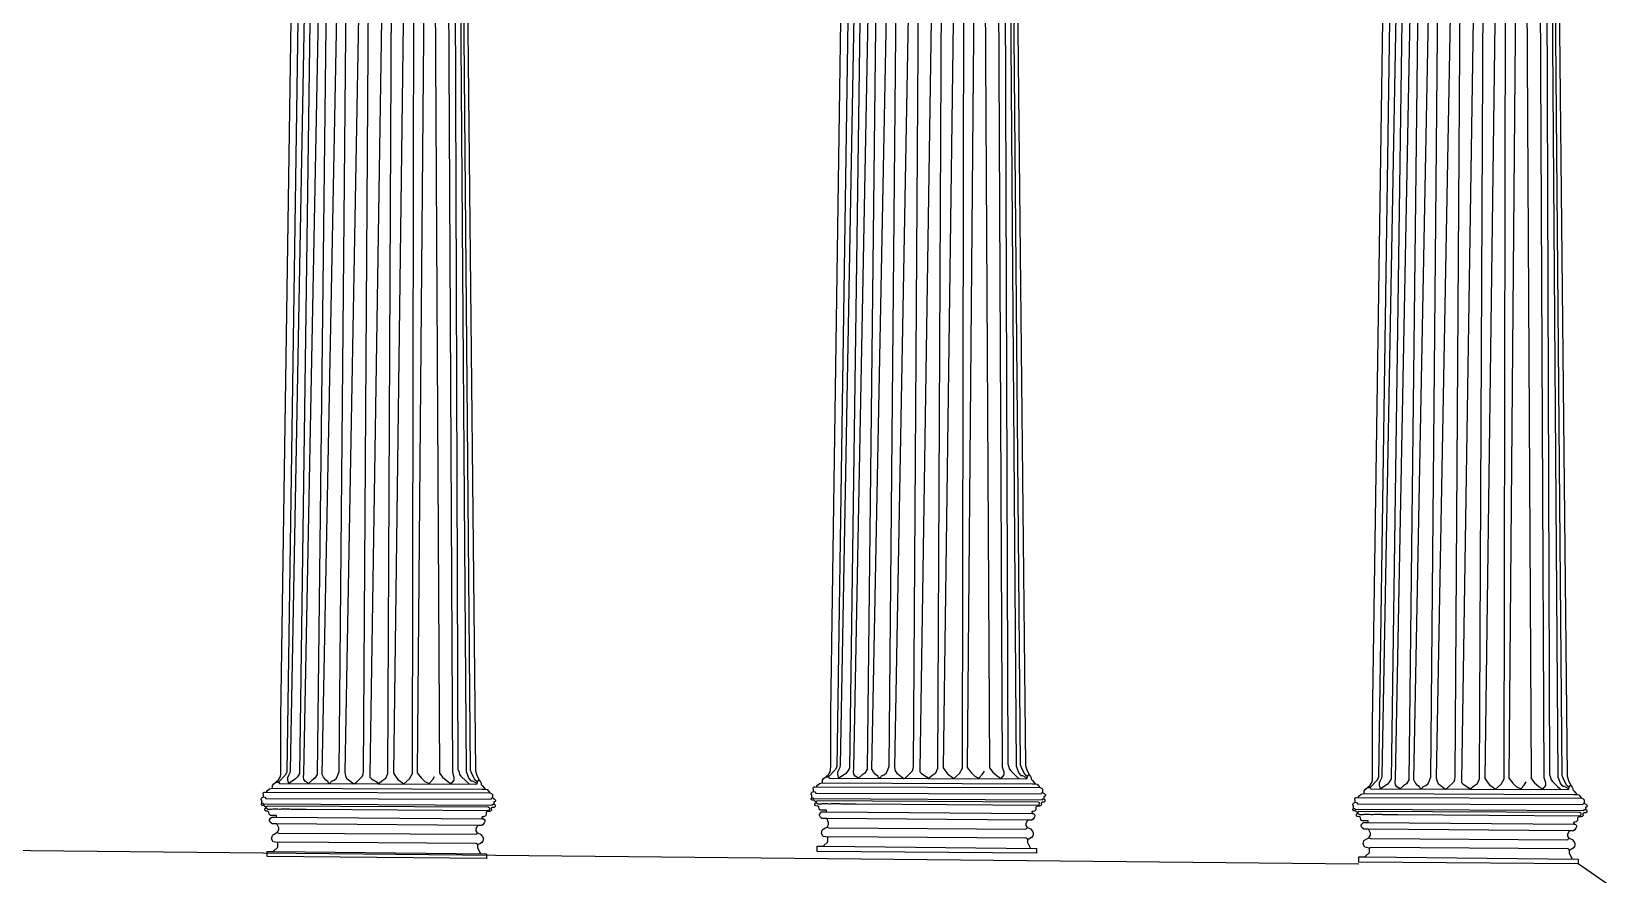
# Model space of a CAD drawing. Header units: inches. Extents: x 155 to 361, y 91 to 381.
# Drawn here: x 285.1 to 342.4, y 232.1 to 262.5 of the extents above; entities that cross this region are included whole.
import ezdxf

# ---------------------------------------------------------------- set-up
doc = ezdxf.new("R2010")
doc.units = ezdxf.units.IN
doc.header["$MEASUREMENT"] = 0
doc.layers.add('çziigi', color=10, linetype='Continuous')

msp = doc.modelspace()

# ---------------------------------------------------------------- linework, layer by layer
at = {"layer": 'çziigi'}
for p, q in [((294.101, 237.755), (294.798, 285.896)), ((294.446, 235.858), (295.368, 285.933)), ((295.475, 285.944), (294.769, 235.745)), ((294.934, 235.735), (295.892, 285.918)), ((295.987, 285.931), (295.409, 235.707)), ((295.587, 235.715), (296.559, 285.923)), ((296.208, 235.819), (296.659, 285.93)), ((297.314, 285.913), (296.405, 235.788)), ((297.088, 235.803), (297.403, 285.918)), ((298.089, 285.865), (297.312, 235.684)), ((298.828, 285.851), (298.165, 235.754)), ((299.454, 285.858), (299.031, 235.767)), ((299.563, 285.847), (299.832, 235.76)), ((300.431, 285.845), (300.801, 235.817)), ((300.621, 285.851), (301.133, 235.847)), ((313.982, 237.947), (314.678, 286.088)), ((314.932, 286.008), (314.192, 235.984)), ((314.326, 236.049), (315.249, 286.124)), ((315.356, 286.135), (314.649, 235.936)), ((314.814, 235.926), (315.773, 286.11)), ((315.867, 286.122), (315.289, 235.899)), ((315.467, 235.907), (316.44, 286.114)), ((316.088, 236.01), (316.539, 286.121)), ((317.194, 286.105), (316.285, 235.979)), ((316.968, 235.994), (317.283, 286.11)), ((317.969, 286.056), (317.192, 235.875)), ((317.849, 235.934), (318.087, 286.029)), ((318.708, 286.042), (318.045, 235.946)), ((318.737, 235.937), (318.819, 286.033)), ((319.334, 286.049), (318.911, 235.958)), ((319.443, 286.039), (319.712, 235.951)), ((320.19, 235.97), (319.948, 286.033)), ((320.2, 286.018), (320.372, 236.091)), ((320.311, 286.036), (320.681, 236.009)), ((320.831, 236.062), (320.415, 286.03)), ((320.501, 286.043), (321.013, 236.039)), ((295.052, 285.817), (294.312, 235.792)), ((297.968, 235.742), (298.207, 285.838)), ((298.857, 235.745), (298.939, 285.841)), ((300.309, 235.778), (300.068, 285.842)), ((300.32, 285.826), (300.492, 235.899)), ((300.951, 235.871), (300.534, 285.838)), ((333.564, 237.561), (334.26, 285.702)), ((334.514, 285.622), (333.774, 235.598)), ((333.909, 235.664), (334.831, 285.739)), ((334.938, 285.75), (334.231, 235.551)), ((334.396, 235.541), (335.355, 285.724)), ((335.449, 285.737), (334.871, 235.513)), ((335.049, 235.521), (336.022, 285.729)), ((335.67, 235.625), (336.122, 285.736)), ((336.776, 285.719), (335.867, 235.593)), ((336.55, 235.609), (336.866, 285.724)), ((337.551, 285.671), (336.774, 235.49)), ((337.431, 235.548), (337.669, 285.644)), ((338.29, 285.657), (337.627, 235.56)), ((338.319, 235.551), (338.401, 285.647)), ((338.916, 285.664), (338.493, 235.573)), ((339.026, 285.653), (339.295, 235.566)), ((339.772, 235.584), (339.53, 285.648)), ((339.782, 285.632), (339.954, 235.705)), ((339.893, 285.651), (340.263, 235.623)), ((340.413, 235.677), (339.997, 285.644)), ((340.083, 285.657), (340.595, 235.653)), ((294.101, 235.792), (294.101, 237.755)), ((313.982, 235.983), (313.982, 237.947)), ((333.564, 235.598), (333.564, 237.561)), ((314.314, 235.973), (314.326, 236.049)), ((316.041, 235.883), (316.088, 236.01)), ((320.372, 236.091), (320.418, 235.982)), ((320.681, 236.009), (320.771, 235.755)), ((320.875, 235.963), (320.831, 236.062)), ((321.013, 236.039), (321.066, 235.873)), ((293.84, 235.37), (293.919, 235.438)), ((293.919, 235.438), (294.015, 235.522)), ((293.919, 235.438), (294.011, 235.438)), ((294.252, 235.69), (294.011, 235.438)), ((294.011, 235.438), (294.044, 235.386)), ((294.015, 235.522), (294.07, 235.612)), ((294.07, 235.612), (294.093, 235.702)), ((294.093, 235.702), (294.101, 235.792)), ((294.312, 235.792), (294.252, 235.69)), ((294.35, 235.601), (294.385, 235.69)), ((294.35, 235.51), (294.35, 235.601)), ((294.383, 235.385), (294.35, 235.51)), ((294.628, 235.547), (294.383, 235.385)), ((294.385, 235.69), (294.434, 235.781)), ((294.434, 235.781), (294.446, 235.858)), ((294.704, 235.629), (294.628, 235.547)), ((294.769, 235.745), (294.704, 235.629)), ((294.916, 235.62), (294.934, 235.735)), ((294.926, 235.531), (294.916, 235.62)), ((294.984, 235.462), (294.926, 235.531)), ((295.101, 235.383), (294.984, 235.462)), ((295.215, 235.495), (295.101, 235.383)), ((295.33, 235.571), (295.215, 235.495)), ((295.409, 235.707), (295.33, 235.571)), ((295.636, 235.614), (295.587, 235.715)), ((295.711, 235.521), (295.636, 235.614)), ((295.795, 235.457), (295.711, 235.521)), ((295.835, 235.381), (295.795, 235.457)), ((295.9, 235.416), (295.932, 235.471)), ((295.932, 235.471), (296.026, 235.504)), ((296.026, 235.504), (296.107, 235.574)), ((296.107, 235.574), (296.16, 235.691)), ((296.16, 235.691), (296.208, 235.819)), ((296.405, 235.788), (296.431, 235.648)), ((296.431, 235.648), (296.485, 235.568)), ((296.485, 235.568), (296.733, 235.378)), ((296.803, 235.404), (297.046, 235.652)), ((297.046, 235.652), (297.07, 235.738)), ((297.07, 235.738), (297.088, 235.803)), ((297.312, 235.684), (297.312, 235.616)), ((297.312, 235.616), (297.373, 235.551)), ((297.373, 235.551), (297.576, 235.427)), ((297.614, 235.376), (297.785, 235.501)), ((297.785, 235.501), (297.89, 235.579)), ((297.89, 235.579), (297.968, 235.742)), ((298.165, 235.754), (298.314, 235.545)), ((298.314, 235.545), (298.546, 235.373)), ((298.546, 235.373), (298.753, 235.551)), ((298.753, 235.551), (298.857, 235.745)), ((299.031, 235.767), (299.172, 235.589)), ((299.172, 235.589), (299.305, 235.457)), ((299.305, 235.457), (299.454, 235.39)), ((299.454, 235.39), (299.587, 235.524)), ((299.587, 235.524), (299.656, 235.64)), ((299.832, 235.76), (299.954, 235.599)), ((299.954, 235.599), (300.117, 235.474)), ((300.117, 235.474), (300.255, 235.368)), ((300.255, 235.368), (300.364, 235.51)), ((300.364, 235.601), (300.309, 235.778)), ((300.364, 235.51), (300.364, 235.601)), ((300.492, 235.899), (300.538, 235.791)), ((300.538, 235.791), (300.557, 235.714)), ((300.557, 235.714), (300.6, 235.652)), ((300.6, 235.652), (300.791, 235.471)), ((300.791, 235.471), (300.913, 235.366)), ((300.801, 235.817), (300.891, 235.563)), ((300.891, 235.563), (300.963, 235.482)), ((300.994, 235.772), (300.951, 235.871)), ((300.963, 235.482), (301.031, 235.482)), ((301.114, 235.514), (300.994, 235.772)), ((301.031, 235.482), (301.192, 235.39)), ((301.208, 235.437), (301.114, 235.514)), ((301.133, 235.847), (301.185, 235.681)), ((301.184, 235.365), (301.208, 235.437)), ((301.185, 235.681), (301.267, 235.506)), ((301.208, 235.437), (301.231, 235.506)), ((301.231, 235.506), (301.267, 235.506)), ((301.267, 235.506), (301.314, 235.443)), ((301.314, 235.443), (301.345, 235.4)), ((313.676, 235.504), (313.72, 235.562)), ((313.676, 235.41), (313.676, 235.504)), ((313.72, 235.562), (313.799, 235.63)), ((313.799, 235.63), (313.896, 235.713)), ((313.799, 235.63), (313.891, 235.63)), ((314.132, 235.882), (313.891, 235.63)), ((313.891, 235.63), (313.924, 235.577)), ((313.896, 235.713), (313.951, 235.804)), ((313.924, 235.577), (321.064, 235.557)), ((313.951, 235.804), (313.973, 235.893)), ((313.973, 235.893), (313.982, 235.983)), ((314.192, 235.984), (314.132, 235.882)), ((314.23, 235.793), (314.266, 235.882)), ((314.23, 235.701), (314.23, 235.793)), ((314.264, 235.576), (314.23, 235.701)), ((314.508, 235.738), (314.264, 235.576)), ((314.266, 235.882), (314.314, 235.973)), ((314.584, 235.821), (314.508, 235.738)), ((314.649, 235.936), (314.584, 235.821)), ((314.796, 235.811), (314.814, 235.926)), ((314.807, 235.723), (314.796, 235.811)), ((314.864, 235.653), (314.807, 235.723)), ((314.981, 235.574), (314.864, 235.653)), ((315.095, 235.686), (314.981, 235.574)), ((315.21, 235.763), (315.095, 235.686)), ((315.289, 235.899), (315.21, 235.763)), ((315.516, 235.805), (315.467, 235.907)), ((315.591, 235.712), (315.516, 235.805)), ((315.675, 235.648), (315.591, 235.712)), ((315.716, 235.572), (315.675, 235.648)), ((315.716, 235.572), (315.781, 235.608)), ((315.781, 235.608), (315.812, 235.663)), ((315.812, 235.663), (315.907, 235.695)), ((315.907, 235.695), (315.987, 235.765)), ((315.987, 235.765), (316.041, 235.883)), ((316.285, 235.979), (316.311, 235.839)), ((316.311, 235.839), (316.365, 235.76)), ((316.365, 235.76), (316.613, 235.57)), ((316.613, 235.57), (316.683, 235.595)), ((316.683, 235.595), (316.926, 235.844)), ((316.926, 235.844), (316.95, 235.929)), ((316.95, 235.929), (316.968, 235.994)), ((317.192, 235.875), (317.192, 235.807)), ((317.192, 235.807), (317.253, 235.742)), ((317.253, 235.742), (317.456, 235.618)), ((317.456, 235.618), (317.494, 235.567)), ((317.494, 235.567), (317.665, 235.693)), ((317.665, 235.693), (317.77, 235.77)), ((317.77, 235.77), (317.849, 235.934)), ((318.045, 235.946), (318.194, 235.737)), ((318.194, 235.737), (318.427, 235.564)), ((318.427, 235.564), (318.633, 235.743)), ((318.633, 235.743), (318.737, 235.937)), ((318.911, 235.958), (319.053, 235.781)), ((319.053, 235.781), (319.185, 235.648)), ((319.185, 235.648), (319.335, 235.581)), ((319.335, 235.581), (319.467, 235.716)), ((319.467, 235.716), (319.536, 235.831)), ((319.712, 235.951), (319.835, 235.791)), ((319.835, 235.791), (319.997, 235.666)), ((319.997, 235.666), (320.135, 235.559)), ((320.135, 235.559), (320.244, 235.701)), ((320.244, 235.792), (320.19, 235.97)), ((320.244, 235.701), (320.244, 235.792)), ((320.418, 235.982), (320.438, 235.905)), ((320.438, 235.905), (320.481, 235.843)), ((320.481, 235.843), (320.671, 235.663)), ((320.671, 235.663), (320.793, 235.558)), ((320.771, 235.755), (320.843, 235.674)), ((320.843, 235.674), (320.912, 235.674)), ((320.994, 235.705), (320.875, 235.963)), ((320.912, 235.674), (321.073, 235.581)), ((321.088, 235.629), (320.994, 235.705)), ((321.064, 235.557), (321.088, 235.629)), ((321.066, 235.873), (321.148, 235.698)), ((321.088, 235.629), (321.111, 235.698)), ((321.111, 235.698), (321.148, 235.698)), ((321.148, 235.698), (321.194, 235.634)), ((321.194, 235.634), (321.225, 235.591)), ((321.225, 235.591), (321.225, 235.542)), ((321.225, 235.542), (321.268, 235.488)), ((321.268, 235.488), (321.369, 235.374)), ((333.714, 235.496), (333.474, 235.244)), ((333.533, 235.418), (333.555, 235.508)), ((333.555, 235.508), (333.564, 235.598)), ((333.774, 235.598), (333.714, 235.496)), ((333.812, 235.407), (333.848, 235.496)), ((333.848, 235.496), (333.896, 235.587)), ((333.896, 235.587), (333.909, 235.664)), ((334.166, 235.435), (334.09, 235.353)), ((334.231, 235.551), (334.166, 235.435)), ((334.378, 235.426), (334.396, 235.541)), ((334.871, 235.513), (334.793, 235.377)), ((335.098, 235.42), (335.049, 235.521)), ((335.569, 235.379), (335.623, 235.497)), ((335.623, 235.497), (335.67, 235.625)), ((335.867, 235.593), (335.893, 235.454)), ((335.893, 235.454), (335.947, 235.374)), ((336.265, 235.21), (336.508, 235.458)), ((336.508, 235.458), (336.532, 235.544)), ((336.532, 235.544), (336.55, 235.609)), ((336.774, 235.49), (336.774, 235.422)), ((337.352, 235.384), (337.431, 235.548)), ((337.627, 235.56), (337.776, 235.351)), ((338.215, 235.357), (338.319, 235.551)), ((338.493, 235.573), (338.635, 235.395)), ((339.049, 235.33), (339.118, 235.446)), ((339.295, 235.566), (339.417, 235.405)), ((339.826, 235.407), (339.772, 235.584)), ((339.954, 235.705), (340, 235.597)), ((340, 235.597), (340.02, 235.52)), ((340.02, 235.52), (340.063, 235.458)), ((340.063, 235.458), (340.253, 235.277)), ((340.263, 235.623), (340.353, 235.369)), ((340.457, 235.578), (340.413, 235.677)), ((340.576, 235.32), (340.457, 235.578)), ((340.595, 235.653), (340.648, 235.487)), ((340.648, 235.487), (340.73, 235.312)), ((293.399, 234.852), (293.426, 234.875)), ((293.426, 234.875), (293.469, 234.898)), ((293.455, 235.017), (293.463, 235.039)), ((293.455, 234.998), (293.455, 235.017)), ((293.469, 234.977), (293.455, 234.998)), ((293.463, 235.039), (293.475, 235.057)), ((293.469, 234.898), (293.469, 234.977)), ((293.469, 234.898), (293.522, 234.888)), ((293.475, 235.057), (293.497, 235.073)), ((293.497, 235.073), (293.521, 235.073)), ((293.521, 235.073), (301.653, 235.045)), ((293.522, 234.888), (293.56, 234.847)), ((293.583, 235.072), (293.617, 235.13)), ((293.617, 235.13), (293.69, 235.197)), ((293.69, 235.197), (293.796, 235.219)), ((293.796, 235.312), (293.84, 235.37)), ((293.796, 235.219), (293.796, 235.312)), ((293.796, 235.219), (301.379, 235.183)), ((294.044, 235.386), (301.184, 235.365)), ((295.835, 235.381), (295.9, 235.416)), ((296.733, 235.378), (296.803, 235.404)), ((297.576, 235.427), (297.614, 235.376)), ((301.345, 235.4), (301.345, 235.351)), ((301.345, 235.351), (301.388, 235.297)), ((301.379, 235.183), (301.489, 235.183)), ((301.388, 235.297), (301.489, 235.183)), ((301.489, 235.183), (301.557, 235.163)), ((301.557, 235.163), (301.61, 235.112)), ((301.61, 235.112), (301.653, 235.045)), ((301.653, 235.045), (301.713, 235.022)), ((301.713, 235.022), (301.746, 234.991)), ((301.715, 234.849), (301.739, 234.864)), ((301.739, 234.864), (301.753, 234.864)), ((301.746, 234.991), (301.746, 234.964)), ((301.746, 234.964), (301.746, 234.864)), ((301.753, 234.864), (301.783, 234.847)), ((313.269, 235.017), (313.279, 235.043)), ((313.269, 234.981), (313.269, 235.017)), ((313.29, 234.969), (313.269, 234.981)), ((313.273, 234.84), (313.29, 234.871)), ((313.279, 235.043), (313.306, 235.066)), ((313.29, 234.871), (313.29, 234.969)), ((313.29, 234.871), (313.32, 234.871)), ((313.306, 235.066), (313.349, 235.09)), ((313.32, 234.871), (313.332, 234.871)), ((313.332, 234.871), (313.362, 234.846)), ((313.336, 235.208), (313.343, 235.231)), ((313.336, 235.19), (313.336, 235.208)), ((313.349, 235.168), (313.336, 235.19)), ((313.343, 235.231), (313.355, 235.249)), ((313.349, 235.09), (313.349, 235.168)), ((313.349, 235.09), (313.402, 235.079)), ((313.355, 235.249), (313.377, 235.264)), ((313.377, 235.264), (313.402, 235.264)), ((313.402, 235.264), (321.533, 235.236)), ((313.402, 235.079), (313.44, 235.038)), ((313.44, 235.038), (321.578, 235.014)), ((313.463, 235.264), (313.497, 235.321)), ((313.497, 235.321), (313.57, 235.388)), ((313.57, 235.388), (313.676, 235.41)), ((313.676, 235.41), (321.259, 235.374)), ((321.259, 235.374), (321.369, 235.374)), ((321.369, 235.374), (321.437, 235.355)), ((321.437, 235.355), (321.49, 235.304)), ((321.49, 235.304), (321.533, 235.236)), ((321.533, 235.236), (321.593, 235.213)), ((321.578, 235.014), (321.596, 235.04)), ((321.593, 235.213), (321.626, 235.182)), ((321.596, 235.04), (321.62, 235.055)), ((321.62, 235.055), (321.634, 235.055)), ((321.626, 235.182), (321.626, 235.156)), ((321.626, 235.156), (321.627, 235.055)), ((321.634, 235.055), (321.663, 235.039)), ((321.663, 235.039), (321.687, 235.025)), ((321.707, 234.916), (321.678, 234.916)), ((321.678, 234.916), (321.681, 234.833)), ((321.687, 235.025), (321.702, 235.011)), ((321.702, 235.011), (321.719, 234.994)), ((321.723, 234.927), (321.707, 234.916)), ((321.719, 234.994), (321.735, 234.978)), ((321.741, 234.952), (321.723, 234.927)), ((321.735, 234.978), (321.741, 234.964)), ((321.741, 234.964), (321.741, 234.952)), ((332.925, 234.845), (332.938, 234.863)), ((332.938, 234.863), (332.959, 234.879)), ((332.959, 234.879), (332.984, 234.879)), ((332.984, 234.879), (341.115, 234.851)), ((333.045, 234.878), (333.079, 234.936)), ((333.079, 234.936), (333.152, 235.003)), ((333.152, 235.003), (333.259, 235.025)), ((333.259, 235.118), (333.302, 235.176)), ((333.259, 235.025), (333.259, 235.118)), ((333.259, 235.025), (340.841, 234.989)), ((333.302, 235.176), (333.381, 235.244)), ((333.381, 235.244), (333.478, 235.328)), ((333.381, 235.244), (333.474, 235.244)), ((333.474, 235.244), (333.506, 235.192)), ((333.478, 235.328), (333.533, 235.418)), ((333.506, 235.192), (340.646, 235.171)), ((333.812, 235.316), (333.812, 235.407)), ((333.846, 235.191), (333.812, 235.316)), ((334.09, 235.353), (333.846, 235.191)), ((334.389, 235.337), (334.378, 235.426)), ((334.446, 235.267), (334.389, 235.337)), ((334.563, 235.189), (334.446, 235.267)), ((334.677, 235.301), (334.563, 235.189)), ((334.793, 235.377), (334.677, 235.301)), ((335.173, 235.327), (335.098, 235.42)), ((335.257, 235.263), (335.173, 235.327)), ((335.298, 235.187), (335.257, 235.263)), ((335.298, 235.187), (335.363, 235.222)), ((335.363, 235.222), (335.394, 235.277)), ((335.394, 235.277), (335.489, 235.31)), ((335.489, 235.31), (335.569, 235.379)), ((335.947, 235.374), (336.195, 235.184)), ((336.195, 235.184), (336.265, 235.21)), ((336.774, 235.422), (336.835, 235.357)), ((336.835, 235.357), (337.039, 235.233)), ((337.039, 235.233), (337.076, 235.182)), ((337.076, 235.182), (337.247, 235.307)), ((337.247, 235.307), (337.352, 235.384)), ((337.776, 235.351), (338.009, 235.179)), ((338.009, 235.179), (338.215, 235.357)), ((338.635, 235.395), (338.767, 235.263)), ((338.767, 235.263), (338.917, 235.196)), ((338.917, 235.196), (339.049, 235.33)), ((339.417, 235.405), (339.579, 235.28)), ((339.579, 235.28), (339.717, 235.174)), ((339.717, 235.174), (339.826, 235.315)), ((339.826, 235.315), (339.826, 235.407)), ((340.253, 235.277), (340.375, 235.172)), ((340.353, 235.369), (340.425, 235.288)), ((340.425, 235.288), (340.494, 235.288)), ((340.494, 235.288), (340.655, 235.196)), ((340.67, 235.243), (340.576, 235.32)), ((340.646, 235.171), (340.67, 235.243)), ((340.67, 235.243), (340.693, 235.312)), ((340.693, 235.312), (340.73, 235.312)), ((340.73, 235.312), (340.776, 235.249)), ((340.776, 235.249), (340.808, 235.206)), ((340.808, 235.206), (340.808, 235.156)), ((340.808, 235.156), (340.85, 235.103)), ((340.841, 234.989), (340.951, 234.989)), ((340.85, 235.103), (340.951, 234.989)), ((340.951, 234.989), (341.019, 234.969)), ((341.019, 234.969), (341.072, 234.918)), ((341.072, 234.918), (341.115, 234.851)), ((293.389, 234.825), (293.399, 234.852)), ((293.389, 234.79), (293.389, 234.825)), ((293.41, 234.777), (293.389, 234.79)), ((293.393, 234.649), (293.41, 234.679)), ((293.393, 234.611), (293.393, 234.649)), ((293.421, 234.59), (293.393, 234.611)), ((293.41, 234.679), (293.41, 234.777)), ((293.41, 234.679), (293.44, 234.679)), ((293.453, 234.59), (293.421, 234.59)), ((293.44, 234.679), (293.451, 234.679)), ((293.451, 234.679), (293.482, 234.655)), ((293.482, 234.59), (293.453, 234.59)), ((293.482, 234.655), (301.735, 234.604)), ((293.504, 234.572), (293.482, 234.59)), ((293.52, 234.547), (293.504, 234.572)), ((293.516, 234.471), (293.54, 234.497)), ((293.516, 234.425), (293.516, 234.471)), ((293.549, 234.389), (293.516, 234.425)), ((293.557, 234.547), (293.52, 234.547)), ((293.54, 234.497), (293.577, 234.497)), ((293.627, 234.38), (293.549, 234.389)), ((293.58, 234.547), (293.557, 234.547)), ((293.557, 234.547), (293.557, 234.497)), ((293.56, 234.847), (301.697, 234.822)), ((293.577, 234.497), (293.612, 234.474)), ((293.601, 234.571), (293.58, 234.547)), ((301.597, 234.525), (293.601, 234.571)), ((293.612, 234.474), (293.629, 234.462)), ((293.669, 234.351), (293.627, 234.38)), ((293.629, 234.462), (293.698, 234.462)), ((293.669, 234.321), (293.669, 234.351)), ((293.68, 234.281), (293.669, 234.321)), ((293.698, 234.462), (293.765, 234.462)), ((293.765, 234.462), (293.802, 234.469)), ((293.802, 234.469), (293.866, 234.469)), ((293.866, 234.469), (293.953, 234.469)), ((293.953, 234.469), (293.993, 234.469)), ((293.993, 234.469), (294.047, 234.456)), ((294.047, 234.456), (294.082, 234.456)), ((294.082, 234.456), (294.122, 234.464)), ((294.122, 234.464), (294.17, 234.474)), ((294.17, 234.474), (294.273, 234.468)), ((294.273, 234.468), (294.396, 234.468)), ((294.396, 234.468), (294.423, 234.468)), ((294.423, 234.468), (294.465, 234.461)), ((294.465, 234.461), (294.553, 234.461)), ((294.553, 234.461), (295.016, 234.461)), ((295.016, 234.461), (301.596, 234.413)), ((301.524, 234.347), (301.514, 234.321)), ((301.514, 234.321), (301.514, 234.295)), ((301.514, 234.295), (301.514, 234.266)), ((301.569, 234.374), (301.524, 234.347)), ((301.647, 234.374), (301.569, 234.374)), ((301.596, 234.413), (301.632, 234.439)), ((301.629, 234.504), (301.597, 234.525)), ((301.647, 234.481), (301.629, 234.504)), ((301.632, 234.439), (301.647, 234.458)), ((301.647, 234.458), (301.647, 234.481)), ((301.679, 234.385), (301.647, 234.374)), ((301.7, 234.406), (301.679, 234.385)), ((301.697, 234.822), (301.715, 234.849)), ((301.713, 234.423), (301.7, 234.406)), ((301.726, 234.511), (301.706, 234.5)), ((301.706, 234.5), (301.706, 234.473)), ((301.706, 234.473), (301.713, 234.443)), ((301.713, 234.443), (301.713, 234.423)), ((301.742, 234.518), (301.726, 234.511)), ((301.735, 234.604), (301.766, 234.634)), ((301.772, 234.518), (301.742, 234.518)), ((301.766, 234.634), (301.783, 234.642)), ((301.787, 234.518), (301.772, 234.518)), ((301.783, 234.847), (301.807, 234.834)), ((301.783, 234.642), (301.801, 234.642)), ((301.805, 234.52), (301.787, 234.518)), ((301.827, 234.725), (301.798, 234.725)), ((301.798, 234.725), (301.801, 234.642)), ((301.801, 234.642), (301.816, 234.631)), ((301.824, 234.535), (301.805, 234.52)), ((301.807, 234.834), (301.822, 234.819)), ((301.816, 234.631), (301.833, 234.61)), ((301.822, 234.819), (301.839, 234.802)), ((301.84, 234.549), (301.824, 234.535)), ((301.843, 234.735), (301.827, 234.725)), ((301.833, 234.61), (301.84, 234.6)), ((301.839, 234.802), (301.855, 234.786)), ((301.84, 234.6), (301.84, 234.573)), ((301.84, 234.573), (301.84, 234.549)), ((301.861, 234.76), (301.843, 234.735)), ((301.855, 234.786), (301.861, 234.772)), ((301.861, 234.772), (301.861, 234.76)), ((313.273, 234.803), (313.273, 234.84)), ((313.301, 234.781), (313.273, 234.803)), ((313.333, 234.781), (313.301, 234.781)), ((313.362, 234.781), (313.333, 234.781)), ((313.362, 234.846), (321.615, 234.795)), ((313.384, 234.763), (313.362, 234.781)), ((313.4, 234.739), (313.384, 234.763)), ((313.396, 234.663), (313.42, 234.689)), ((313.396, 234.617), (313.396, 234.663)), ((313.429, 234.581), (313.396, 234.617)), ((313.437, 234.739), (313.4, 234.739)), ((313.42, 234.689), (313.457, 234.689)), ((313.507, 234.571), (313.429, 234.581)), ((313.46, 234.739), (313.437, 234.739)), ((313.437, 234.739), (313.437, 234.689)), ((313.457, 234.689), (313.492, 234.665)), ((313.481, 234.762), (313.46, 234.739)), ((321.477, 234.716), (313.481, 234.762)), ((313.492, 234.665), (313.509, 234.653)), ((313.549, 234.542), (313.507, 234.571)), ((313.509, 234.653), (313.578, 234.653)), ((313.549, 234.513), (313.549, 234.542)), ((313.56, 234.472), (313.549, 234.513)), ((313.585, 234.439), (313.56, 234.472)), ((313.573, 234.264), (313.603, 234.318)), ((313.578, 234.653), (313.645, 234.653)), ((313.608, 234.417), (313.585, 234.439)), ((313.603, 234.318), (313.648, 234.363)), ((313.82, 234.417), (313.608, 234.417)), ((313.645, 234.653), (313.682, 234.661)), ((313.648, 234.363), (313.82, 234.363)), ((313.682, 234.661), (313.746, 234.661)), ((313.746, 234.661), (313.833, 234.661)), ((313.82, 234.363), (313.82, 234.417)), ((313.82, 234.363), (321.258, 234.302)), ((313.833, 234.661), (313.873, 234.661)), ((313.873, 234.661), (313.928, 234.647)), ((313.928, 234.647), (313.962, 234.647)), ((313.962, 234.647), (314.002, 234.656)), ((314.002, 234.656), (314.05, 234.666)), ((314.05, 234.666), (314.153, 234.66)), ((314.153, 234.66), (314.276, 234.66)), ((314.276, 234.66), (314.304, 234.66)), ((314.304, 234.66), (314.345, 234.652)), ((314.345, 234.652), (314.433, 234.652)), ((314.433, 234.652), (314.896, 234.652)), ((314.896, 234.652), (321.476, 234.605)), ((321.248, 234.361), (321.244, 234.347)), ((321.244, 234.347), (321.254, 234.334)), ((321.263, 234.375), (321.248, 234.361)), ((321.254, 234.334), (321.276, 234.318)), ((321.258, 234.302), (321.331, 234.284)), ((321.288, 234.375), (321.263, 234.375)), ((321.276, 234.318), (321.316, 234.287)), ((321.338, 234.384), (321.288, 234.375)), ((321.357, 234.396), (321.338, 234.384)), ((321.37, 234.413), (321.357, 234.396)), ((321.385, 234.432), (321.37, 234.413)), ((321.394, 234.457), (321.385, 234.432)), ((321.404, 234.538), (321.394, 234.512)), ((321.394, 234.512), (321.394, 234.487)), ((321.394, 234.487), (321.394, 234.457)), ((321.449, 234.566), (321.404, 234.538)), ((321.527, 234.566), (321.449, 234.566)), ((321.476, 234.605), (321.513, 234.631)), ((321.509, 234.695), (321.477, 234.716)), ((321.527, 234.673), (321.509, 234.695)), ((321.513, 234.631), (321.527, 234.65)), ((321.527, 234.65), (321.527, 234.673)), ((321.559, 234.576), (321.527, 234.566)), ((321.58, 234.597), (321.559, 234.576)), ((321.593, 234.615), (321.58, 234.597)), ((321.607, 234.703), (321.586, 234.691)), ((321.586, 234.691), (321.586, 234.665)), ((321.586, 234.665), (321.593, 234.635)), ((321.593, 234.635), (321.593, 234.615)), ((321.622, 234.709), (321.607, 234.703)), ((321.615, 234.795), (321.647, 234.825)), ((321.652, 234.709), (321.622, 234.709)), ((321.647, 234.825), (321.663, 234.833)), ((321.668, 234.709), (321.652, 234.709)), ((321.663, 234.833), (321.681, 234.833)), ((321.685, 234.711), (321.668, 234.709)), ((321.681, 234.833), (321.696, 234.822)), ((321.704, 234.726), (321.685, 234.711)), ((321.696, 234.822), (321.713, 234.801)), ((321.721, 234.74), (321.704, 234.726)), ((321.713, 234.801), (321.721, 234.791)), ((321.721, 234.791), (321.721, 234.764)), ((321.721, 234.764), (321.721, 234.74)), ((332.851, 234.631), (332.861, 234.658)), ((332.851, 234.596), (332.851, 234.631)), ((332.872, 234.583), (332.851, 234.596)), ((332.855, 234.455), (332.872, 234.485)), ((332.855, 234.417), (332.855, 234.455)), ((332.883, 234.396), (332.855, 234.417)), ((332.861, 234.658), (332.889, 234.681)), ((332.872, 234.485), (332.872, 234.583)), ((332.872, 234.485), (332.902, 234.485)), ((332.915, 234.396), (332.883, 234.396)), ((332.889, 234.681), (332.931, 234.704)), ((332.902, 234.485), (332.914, 234.485)), ((332.914, 234.485), (332.944, 234.461)), ((332.944, 234.396), (332.915, 234.396)), ((332.918, 234.823), (332.925, 234.845)), ((332.918, 234.804), (332.918, 234.823)), ((332.931, 234.783), (332.918, 234.804)), ((332.931, 234.704), (332.931, 234.783)), ((332.931, 234.704), (332.985, 234.694)), ((332.944, 234.461), (341.198, 234.41)), ((332.966, 234.378), (332.944, 234.396)), ((332.982, 234.353), (332.966, 234.378)), ((332.978, 234.277), (333.002, 234.303)), ((333.019, 234.353), (332.982, 234.353)), ((332.985, 234.694), (333.022, 234.653)), ((333.002, 234.303), (333.039, 234.303)), ((333.042, 234.353), (333.019, 234.353)), ((333.019, 234.353), (333.019, 234.303)), ((333.022, 234.653), (341.16, 234.628)), ((333.039, 234.303), (333.074, 234.28)), ((333.064, 234.377), (333.042, 234.353)), ((341.059, 234.331), (333.064, 234.377)), ((341.091, 234.31), (341.059, 234.331)), ((341.109, 234.287), (341.091, 234.31)), ((341.115, 234.851), (341.175, 234.828)), ((341.16, 234.628), (341.178, 234.655)), ((341.189, 234.317), (341.168, 234.306)), ((341.168, 234.306), (341.168, 234.279)), ((341.175, 234.828), (341.208, 234.797)), ((341.178, 234.655), (341.202, 234.67)), ((341.205, 234.324), (341.189, 234.317)), ((341.198, 234.41), (341.229, 234.44)), ((341.202, 234.67), (341.216, 234.67)), ((341.234, 234.324), (341.205, 234.324)), ((341.208, 234.797), (341.208, 234.77)), ((341.208, 234.77), (341.209, 234.67)), ((341.216, 234.67), (341.245, 234.653)), ((341.229, 234.44), (341.246, 234.448)), ((341.25, 234.324), (341.234, 234.324)), ((341.245, 234.653), (341.269, 234.64)), ((341.246, 234.448), (341.263, 234.448)), ((341.267, 234.326), (341.25, 234.324)), ((341.289, 234.531), (341.26, 234.531)), ((341.26, 234.531), (341.263, 234.448)), ((341.263, 234.448), (341.279, 234.436)), ((341.286, 234.341), (341.267, 234.326)), ((341.269, 234.64), (341.284, 234.625)), ((341.279, 234.436), (341.295, 234.416)), ((341.284, 234.625), (341.301, 234.608)), ((341.303, 234.354), (341.286, 234.341)), ((341.305, 234.541), (341.289, 234.531)), ((341.295, 234.416), (341.303, 234.406)), ((341.301, 234.608), (341.317, 234.592)), ((341.303, 234.406), (341.303, 234.379)), ((341.303, 234.379), (341.303, 234.354)), ((341.323, 234.566), (341.305, 234.541)), ((341.317, 234.592), (341.323, 234.578)), ((341.323, 234.578), (341.323, 234.566)), ((184.164, 233.955), (333.064, 232.484)), ((293.705, 234.247), (293.68, 234.281)), ((293.693, 234.073), (293.723, 234.127)), ((293.693, 234.042), (293.693, 234.073)), ((293.712, 233.987), (293.693, 234.042)), ((293.728, 234.226), (293.705, 234.247)), ((293.78, 233.931), (293.712, 233.987)), ((293.723, 234.127), (293.768, 234.171)), ((293.94, 234.226), (293.728, 234.226)), ((293.768, 234.171), (293.94, 234.171)), ((293.957, 233.931), (293.78, 233.931)), ((293.94, 234.171), (293.94, 234.226)), ((293.94, 234.171), (301.378, 234.111)), ((294.02, 233.78), (293.957, 233.931)), ((301.203, 233.863), (293.957, 233.931)), ((294.02, 233.707), (294.02, 233.78)), ((301.159, 233.75), (301.203, 233.852)), ((301.159, 233.671), (301.159, 233.75)), ((301.285, 233.863), (301.203, 233.863)), ((301.203, 233.863), (301.203, 233.852)), ((301.362, 233.863), (301.285, 233.863)), ((301.409, 233.9), (301.362, 233.863)), ((301.367, 234.17), (301.364, 234.155)), ((301.364, 234.155), (301.374, 234.142)), ((301.383, 234.184), (301.367, 234.17)), ((301.374, 234.142), (301.396, 234.127)), ((301.378, 234.111), (301.451, 234.092)), ((301.408, 234.184), (301.383, 234.184)), ((301.396, 234.127), (301.436, 234.096)), ((301.457, 234.193), (301.408, 234.184)), ((301.448, 233.968), (301.409, 233.9)), ((301.472, 234.011), (301.448, 233.968)), ((301.451, 234.092), (301.472, 234.054)), ((301.476, 234.204), (301.457, 234.193)), ((301.472, 234.054), (301.472, 234.011)), ((301.49, 234.221), (301.476, 234.204)), ((301.505, 234.24), (301.49, 234.221)), ((301.514, 234.266), (301.505, 234.24)), ((313.573, 234.234), (313.573, 234.264)), ((313.592, 234.178), (313.573, 234.234)), ((313.66, 234.122), (313.592, 234.178)), ((313.837, 234.122), (313.66, 234.122)), ((313.671, 233.708), (313.792, 233.784)), ((313.792, 233.784), (313.849, 233.812)), ((313.9, 233.972), (313.837, 234.122)), ((321.083, 234.055), (313.837, 234.122)), ((313.849, 233.812), (313.9, 233.898)), ((313.849, 233.812), (313.908, 233.784)), ((313.9, 233.898), (313.9, 233.972)), ((313.908, 233.784), (321.032, 233.74)), ((321.032, 233.74), (321.065, 233.767)), ((321.039, 233.942), (321.083, 234.043)), ((321.039, 233.862), (321.039, 233.942)), ((321.091, 233.799), (321.039, 233.862)), ((321.065, 233.767), (321.091, 233.799)), ((321.165, 234.055), (321.083, 234.055)), ((321.083, 234.055), (321.083, 234.043)), ((321.091, 233.799), (321.199, 233.748)), ((321.242, 234.055), (321.165, 234.055)), ((321.199, 233.748), (321.272, 233.661)), ((321.289, 234.091), (321.242, 234.055)), ((321.328, 234.159), (321.289, 234.091)), ((321.352, 234.202), (321.328, 234.159)), ((321.331, 234.284), (321.352, 234.245)), ((321.352, 234.245), (321.352, 234.202)), ((332.978, 234.231), (332.978, 234.277)), ((333.011, 234.195), (332.978, 234.231)), ((333.09, 234.186), (333.011, 234.195)), ((333.074, 234.28), (333.091, 234.268)), ((333.131, 234.157), (333.09, 234.186)), ((333.091, 234.268), (333.16, 234.268)), ((333.131, 234.127), (333.131, 234.157)), ((333.142, 234.087), (333.131, 234.127)), ((333.167, 234.053), (333.142, 234.087)), ((333.155, 233.879), (333.186, 233.933)), ((333.155, 233.848), (333.155, 233.879)), ((333.174, 233.793), (333.155, 233.848)), ((333.16, 234.268), (333.227, 234.268)), ((333.19, 234.031), (333.167, 234.053)), ((333.242, 233.737), (333.174, 233.793)), ((333.186, 233.933), (333.23, 233.977)), ((333.402, 234.031), (333.19, 234.031)), ((333.227, 234.268), (333.264, 234.275)), ((333.23, 233.977), (333.402, 233.977)), ((333.419, 233.737), (333.242, 233.737)), ((333.264, 234.275), (333.328, 234.275)), ((333.328, 234.275), (333.415, 234.275)), ((333.402, 233.977), (333.402, 234.031)), ((333.402, 233.977), (340.84, 233.917)), ((333.415, 234.275), (333.456, 234.275)), ((333.483, 233.586), (333.419, 233.737)), ((340.665, 233.669), (333.419, 233.737)), ((333.456, 234.275), (333.51, 234.262)), ((333.51, 234.262), (333.544, 234.262)), ((333.544, 234.262), (333.584, 234.27)), ((333.584, 234.27), (333.632, 234.28)), ((333.632, 234.28), (333.735, 234.274)), ((333.735, 234.274), (333.858, 234.274)), ((333.858, 234.274), (333.886, 234.274)), ((333.886, 234.274), (333.928, 234.267)), ((333.928, 234.267), (334.015, 234.267)), ((334.015, 234.267), (334.478, 234.267)), ((334.478, 234.267), (341.058, 234.219)), ((340.83, 233.976), (340.826, 233.961)), ((340.826, 233.961), (340.836, 233.948)), ((340.845, 233.989), (340.83, 233.976)), ((340.836, 233.948), (340.858, 233.933)), ((340.84, 233.917), (340.913, 233.898)), ((340.87, 233.989), (340.845, 233.989)), ((340.858, 233.933), (340.898, 233.902)), ((340.92, 233.999), (340.87, 233.989)), ((340.91, 233.774), (340.871, 233.706)), ((340.934, 233.817), (340.91, 233.774)), ((340.913, 233.898), (340.934, 233.86)), ((340.939, 234.01), (340.92, 233.999)), ((340.934, 233.86), (340.934, 233.817)), ((340.952, 234.027), (340.939, 234.01)), ((340.967, 234.046), (340.952, 234.027)), ((340.976, 234.072), (340.967, 234.046)), ((340.986, 234.153), (340.976, 234.127)), ((340.976, 234.127), (340.976, 234.101)), ((340.976, 234.101), (340.976, 234.072)), ((341.031, 234.18), (340.986, 234.153)), ((341.109, 234.18), (341.031, 234.18)), ((341.058, 234.219), (341.095, 234.245)), ((341.095, 234.245), (341.109, 234.264)), ((341.109, 234.264), (341.109, 234.287)), ((341.142, 234.191), (341.109, 234.18)), ((341.162, 234.212), (341.142, 234.191)), ((341.175, 234.229), (341.162, 234.212)), ((341.168, 234.279), (341.175, 234.249)), ((341.175, 234.249), (341.175, 234.229)), ((293.765, 233.384), (293.79, 233.509)), ((293.818, 233.282), (293.765, 233.384)), ((293.791, 233.516), (293.912, 233.592)), ((293.992, 233.248), (293.818, 233.282)), ((293.912, 233.592), (293.968, 233.62)), ((293.968, 233.62), (294.02, 233.707)), ((293.968, 233.62), (294.027, 233.592)), ((294.033, 233.265), (293.992, 233.248)), ((293.992, 233.084), (293.992, 233.248)), ((294.027, 233.592), (301.152, 233.548)), ((301.16, 233.218), (294.033, 233.265)), ((301.152, 233.548), (301.185, 233.575)), ((301.211, 233.607), (301.159, 233.671)), ((301.194, 233.193), (301.16, 233.218)), ((301.185, 233.575), (301.211, 233.607)), ((301.231, 233.177), (301.194, 233.193)), ((301.211, 233.607), (301.319, 233.556)), ((301.212, 233.185), (301.212, 233.065)), ((301.253, 233.187), (301.231, 233.177)), ((301.296, 233.208), (301.253, 233.187)), ((301.355, 233.245), (301.296, 233.208)), ((301.319, 233.556), (301.392, 233.469)), ((301.397, 233.3), (301.355, 233.245)), ((301.392, 233.469), (301.416, 233.412)), ((301.416, 233.356), (301.397, 233.3)), ((301.416, 233.412), (301.416, 233.356)), ((313.645, 233.575), (313.67, 233.701)), ((313.699, 233.474), (313.645, 233.575)), ((313.873, 233.44), (313.699, 233.474)), ((313.703, 233.121), (313.873, 233.276)), ((313.913, 233.456), (313.873, 233.44)), ((313.873, 233.276), (313.873, 233.44)), ((321.04, 233.409), (313.913, 233.456)), ((321.074, 233.384), (321.04, 233.409)), ((321.111, 233.368), (321.074, 233.384)), ((321.092, 233.376), (321.092, 233.256)), ((321.092, 233.256), (321.194, 233.042)), ((321.133, 233.379), (321.111, 233.368)), ((321.176, 233.399), (321.133, 233.379)), ((321.235, 233.436), (321.176, 233.399)), ((321.277, 233.492), (321.235, 233.436)), ((321.272, 233.661), (321.296, 233.603)), ((321.296, 233.548), (321.277, 233.492)), ((321.296, 233.603), (321.296, 233.548)), ((333.227, 233.19), (333.252, 233.315)), ((333.281, 233.088), (333.227, 233.19)), ((333.253, 233.322), (333.374, 233.398)), ((333.374, 233.398), (333.431, 233.426)), ((333.431, 233.426), (333.483, 233.513)), ((333.431, 233.426), (333.49, 233.398)), ((333.483, 233.513), (333.483, 233.586)), ((333.49, 233.398), (340.614, 233.354)), ((340.614, 233.354), (340.647, 233.381)), ((340.621, 233.556), (340.665, 233.658)), ((340.621, 233.477), (340.621, 233.556)), ((340.673, 233.413), (340.621, 233.477)), ((340.647, 233.381), (340.673, 233.413)), ((340.747, 233.669), (340.665, 233.669)), ((340.665, 233.669), (340.665, 233.658)), ((340.673, 233.413), (340.782, 233.362)), ((340.824, 233.669), (340.747, 233.669)), ((340.782, 233.362), (340.854, 233.275)), ((340.871, 233.706), (340.824, 233.669)), ((340.854, 233.275), (340.879, 233.217)), ((340.879, 233.162), (340.859, 233.106)), ((340.879, 233.217), (340.879, 233.162)), ((293.601, 232.742), (293.601, 232.932)), ((293.601, 232.932), (293.867, 232.93)), ((301.528, 232.678), (293.601, 232.742)), ((293.823, 232.93), (293.992, 233.084)), ((293.867, 232.93), (301.528, 232.849)), ((301.212, 233.065), (301.314, 232.851)), ((301.528, 232.849), (301.528, 232.678)), ((313.482, 232.933), (313.482, 233.124)), ((313.482, 233.124), (313.747, 233.121)), ((321.409, 232.869), (313.482, 232.933)), ((313.747, 233.121), (321.409, 233.04)), ((321.409, 233.04), (321.409, 232.869)), ((333.064, 232.547), (333.064, 232.738)), ((333.064, 232.738), (333.329, 232.735)), ((333.455, 233.054), (333.281, 233.088)), ((333.285, 232.736), (333.455, 232.89)), ((333.329, 232.735), (340.991, 232.654)), ((333.495, 233.071), (333.455, 233.054)), ((333.455, 232.89), (333.455, 233.054)), ((340.622, 233.024), (333.495, 233.071)), ((340.656, 232.999), (340.622, 233.024)), ((340.693, 232.982), (340.656, 232.999)), ((340.675, 232.991), (340.675, 232.871)), ((340.675, 232.871), (340.776, 232.657)), ((340.715, 232.993), (340.693, 232.982)), ((340.758, 233.013), (340.715, 232.993)), ((340.817, 233.051), (340.758, 233.013)), ((340.859, 233.106), (340.817, 233.051)), ((340.991, 232.654), (340.991, 232.484)), ((340.991, 232.484), (333.064, 232.547)), ((342.374, 231.528), (340.991, 232.484))]:
    msp.add_line(p, q, dxfattribs=at)

doc.saveas('drawing.dxf')
